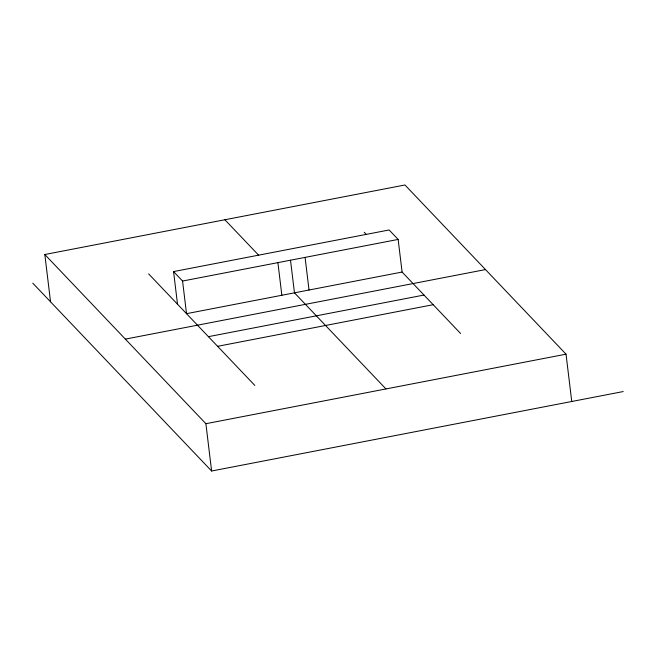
<?xml version="1.0" encoding="UTF-8"?>
<svg xmlns="http://www.w3.org/2000/svg" width="656" height="656" viewBox="0 0 656 656"><rect width="100%" height="100%" fill="white"/><g stroke="black" fill="none" stroke-linecap="round" stroke-linejoin="round"><path stroke-width="0.98" d="M50.545 301.826L44.821 254.512L404.957 184.984L566.03 354.174L571.753 401.488M177.514 304.212L173.561 271.584L389.139 229.969L398.143 239.424L402.095 272.051L460.594 333.502M173.561 271.584L182.573 281.039L398.143 239.424M402.095 272.051L186.517 313.666L182.573 281.039M125.353 339.111L485.489 269.583M208.411 336.667L423.989 295.052M217.603 346.319L433.173 304.704M44.821 254.512L205.894 423.702L566.03 354.174M32.8 283.187L211.617 471.016L623.2 391.558M364.203 232.257L366.319 234.471M224.885 219.752L258.694 255.258M385.958 388.942L294.462 292.83L290.51 260.202M148.625 273.872L254.831 385.425M305.081 257.39L309.025 290.018M277.906 262.638L281.859 295.266M205.894 423.702L211.617 471.016"/></g></svg>
